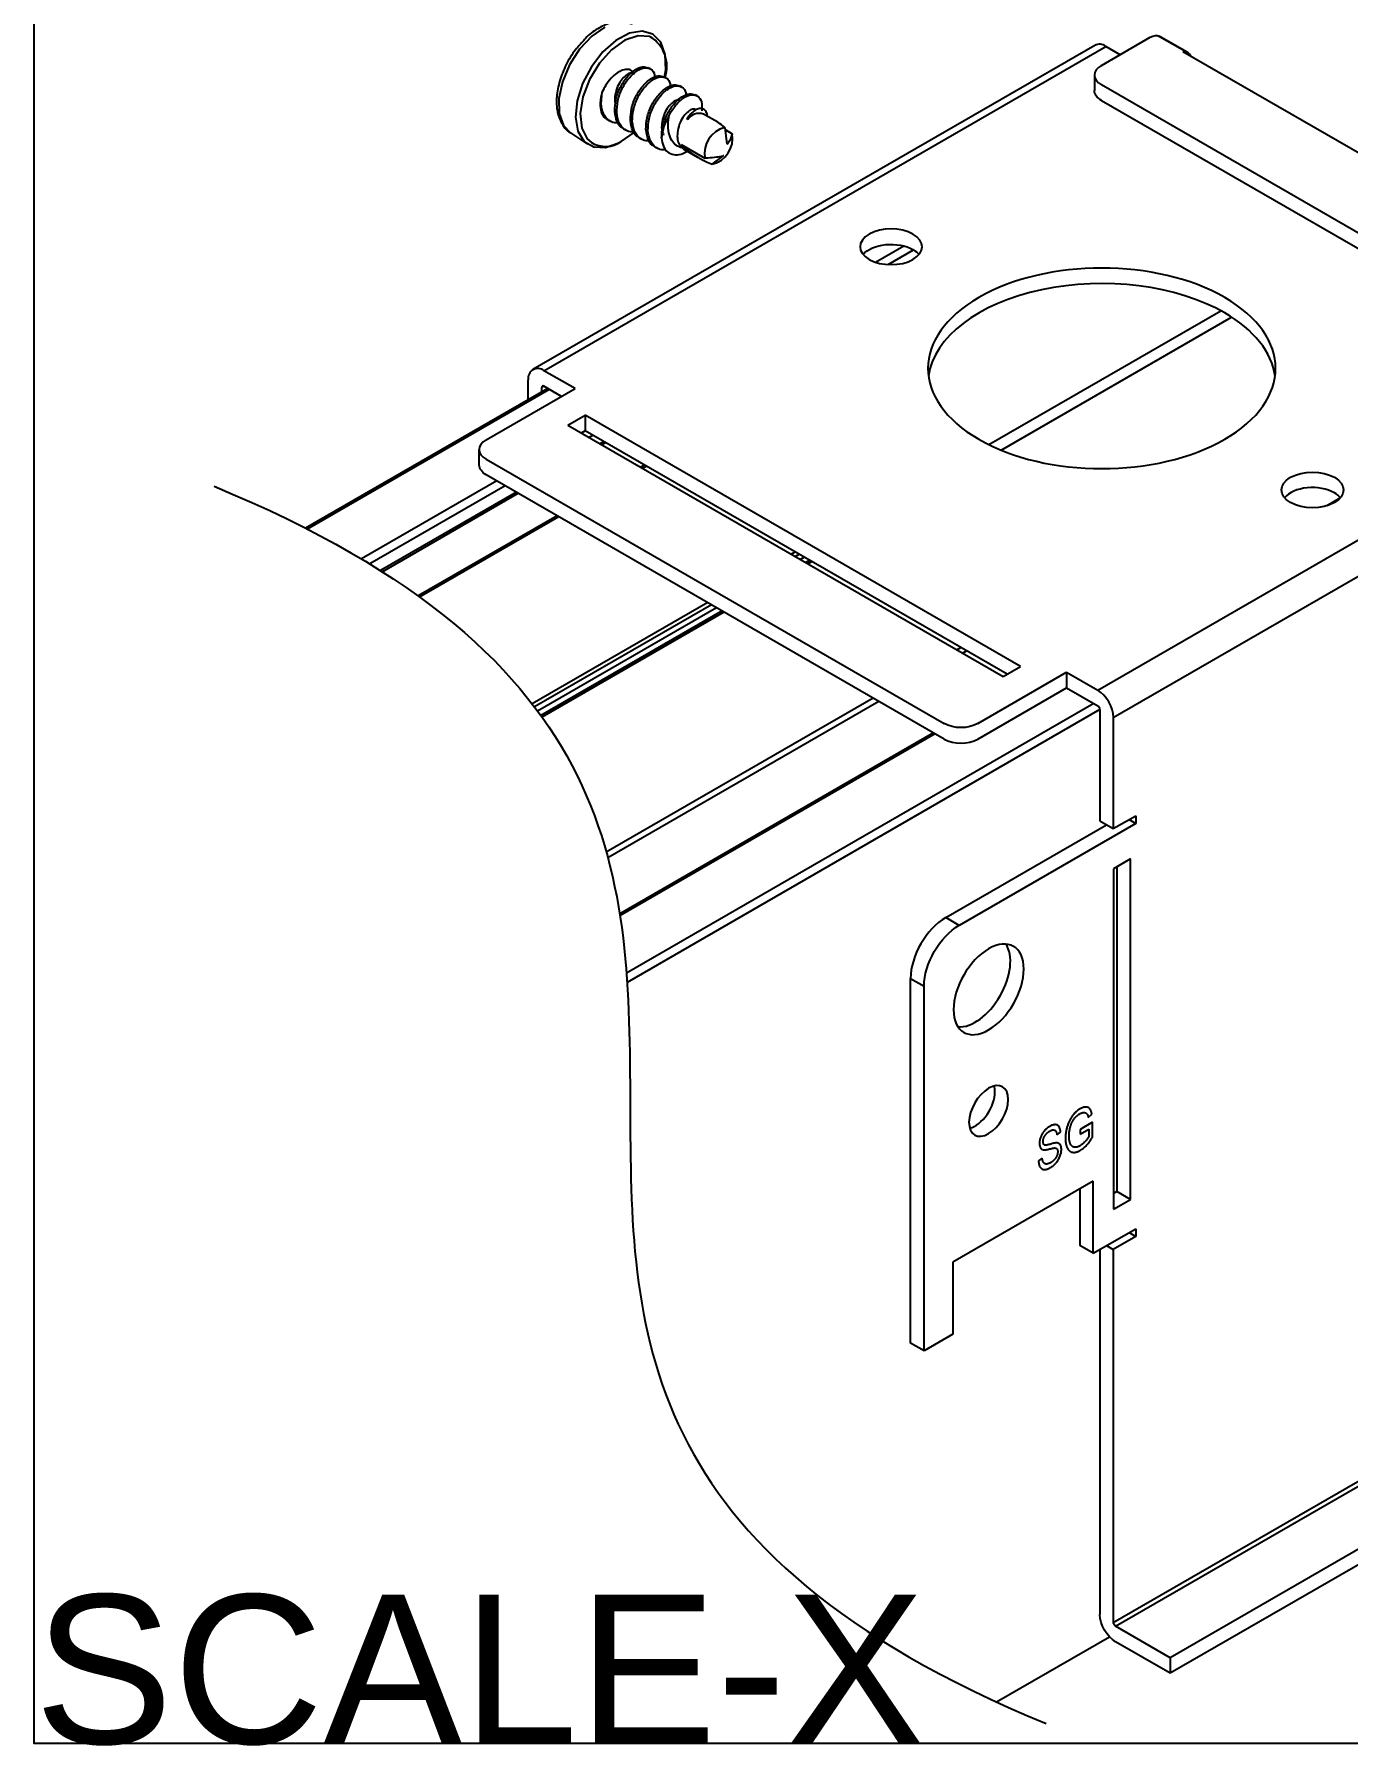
# Model space of a CAD drawing. Extents: x 0 to 10.8, y -12.5 to 0.
# Drawn here: x 0 to 3.306, y -12.391 to -8.081 of the extents above; entities that cross this region are included whole.
import ezdxf
from ezdxf import colors
from ezdxf.entities.mleader import LeaderData, LeaderLine
from ezdxf.math import Vec2, Vec3

# ---------------------------------------------------------------- set-up
doc = ezdxf.new("R2010")
doc.units = 0
doc.header["$LTSCALE"] = 0.5
doc.header["$MEASUREMENT"] = 0
for name, color, linetype in [('Dimension', 10, 'CONTINUOUS'), ('FAB DWG', 221, 'CONTINUOUS'), ('Hardware', 242, 'CONTINUOUS'), ('Housing', 150, 'CONTINUOUS'), ('Mounting', 4, 'CONTINUOUS')]:
    doc.layers.add(name, color=color, linetype=linetype)
doc.layers.add('Text-Unprinted', color=131, linetype='CONTINUOUS', plot=False)
doc.styles.add('LSAD_Standard', font='arial.ttf')
doc.styles.get("Standard").update_dxf_attribs({"font": 'arial.ttf'})

msp = doc.modelspace()

# ---------------------------------------------------------------- linework, layer by layer
at = {"layer": 'Dimension', "transparency": 16777216}
msp.add_open_spline([(0.4527, -9.2194), (1.4955, -9.6493), (1.4997, -10.7773), (1.504, -11.9052), (2.5468, -12.3351)], degree=3, dxfattribs=at)
at = {"layer": 'Hardware', "transparency": 16777216}
for p, q in [((1.5505, -8.1685), (1.5456, -8.1656)), ((1.5898, -8.1911), (1.5849, -8.1883)), ((1.4267, -8.2557), (1.4297, -8.2257)), ((1.6291, -8.2138), (1.6242, -8.211)), ((1.4267, -8.2557), (1.4243, -8.2543)), ((1.6684, -8.2365), (1.6635, -8.2337)), ((1.4412, -8.2947), (1.4489, -8.2991)), ((1.466, -8.2784), (1.4611, -8.2756)), ((1.5053, -8.3011), (1.5004, -8.2982)), ((1.6448, -8.2959), (1.6424, -8.2945)), ((1.649, -8.2854), (1.6448, -8.2959)), ((1.7203, -8.3027), (1.6843, -8.2819)), ((1.7381, -8.3161), (1.7432, -8.3582)), ((1.3496, -8.3291), (1.3928, -8.3579)), ((1.4776, -8.3512), (1.5097, -8.3287)), ((1.4833, -8.319), (1.4881, -8.3218)), ((1.5226, -8.3417), (1.5274, -8.3445)), ((1.5446, -8.3237), (1.5397, -8.3209)), ((1.6283, -8.3586), (1.6877, -8.3929)), ((1.7387, -8.3212), (1.7569, -8.3318)), ((1.5618, -8.3644), (1.5667, -8.3672)), ((1.6337, -8.3696), (1.6306, -8.3673)), ((1.6337, -8.3696), (1.6697, -8.3904)), ((1.6435, -8.376), (1.6442, -8.3757)), ((1.7065, -8.4085), (1.736, -8.3865))]:
    msp.add_line(p, q, dxfattribs=at)
at = {"layer": 'Hardware', "transparency": 16777216, "flags": 128}
for points in [[(1.436, -8.0629), (1.403, -8.0861), (1.3725, -8.1189), (1.3472, -8.1584), (1.3293, -8.201), (1.3206, -8.2431), (1.3216, -8.2809), (1.3324, -8.3109), (1.3496, -8.3291)], [(1.5865, -8.1893), (1.5893, -8.1704), (1.5882, -8.1319), (1.5772, -8.1012), (1.5572, -8.0811), (1.53, -8.0734), (1.498, -8.0787), (1.4641, -8.0966), (1.4313, -8.1255), (1.4025, -8.1628), (1.3802, -8.2052), (1.3665, -8.249), (1.3625, -8.2902), (1.3686, -8.3252), (1.3843, -8.3509), (1.4082, -8.3649), (1.4381, -8.3662), (1.4714, -8.3544), (1.4714, -8.3544)], [(1.5503, -8.0873), (1.5495, -8.087), (1.52, -8.0848), (1.4868, -8.0962), (1.4532, -8.1201), (1.4224, -8.1541), (1.3975, -8.1949), (1.3808, -8.2386), (1.3741, -8.2808), (1.378, -8.3174), (1.392, -8.3448), (1.4023, -8.354)]]:
    msp.add_lwpolyline(points, dxfattribs=at)
at = {"layer": 'Hardware', "transparency": 16777216}
for centre, radius, start, end in [((1.5044, -8.1623), 0.0879, 341.6032, 58.4931), ((1.529, -8.2592), 0.1048, 161.3609, 177.2899), ((1.4843, -8.2577), 0.0601, 176.7298, 200.119), ((1.7014, -8.352), 0.1228, 147.697, 175.5951), ((1.7298, -8.3508), 0.1039, 141.0211, 147.2248), ((1.6738, -8.3149), 0.0346, 72.3847, 146.7563), ((1.7545, -8.3818), 0.0677, 104.0175, 189.4153), ((1.4377, -8.2936), 0.07, 239.6053, 304.7162), ((1.6901, -8.3428), 0.0677, 284.0175, 9.4153)]:
    msp.add_arc(centre, radius, start, end, dxfattribs=at)
for major_axis, ratio, start_param, end_param in [((-0.048, 0.0749), 0.377922, 5.323338, 5.652645), ((0.1242, -0.0437), 0.343522, 3.684937, 4.541794)]:
    msp.add_ellipse((1.7424, -8.3739), major_axis=major_axis, ratio=ratio, start_param=start_param, end_param=end_param, dxfattribs=at)
for points, knots in [([(1.5057, -8.0559), (1.4972, -8.053), (1.4797, -8.0468), (1.4493, -8.0514), (1.4181, -8.0661), (1.395, -8.0822), (1.3844, -8.0948), (1.383, -8.0965)], [0, 0, 0, 0, 0.219616, 0.4544, 0.701927, 0.960904, 1, 1, 1, 1]), ([(1.383, -8.0965), (1.3748, -8.1054), (1.3568, -8.1249), (1.3355, -8.1621), (1.3199, -8.2032), (1.3132, -8.244), (1.316, -8.2804), (1.3284, -8.3087), (1.3411, -8.3256), (1.3505, -8.3292), (1.3514, -8.3296)], [0, 0, 0, 0, 0.125986, 0.273887, 0.42217, 0.571573, 0.723139, 0.858463, 0.987104, 1, 1, 1, 1]), ([(1.5106, -8.1821), (1.5089, -8.1791), (1.505, -8.1724), (1.4944, -8.1689), (1.481, -8.1704), (1.4661, -8.1782), (1.4512, -8.192), (1.4385, -8.2084), (1.4323, -8.2206), (1.4297, -8.2257)], [0, 0, 0, 0, 0.116883, 0.259486, 0.403055, 0.553137, 0.705057, 0.874097, 1, 1, 1, 1]), ([(1.5106, -8.1821), (1.5101, -8.1816), (1.5075, -8.1792), (1.5005, -8.178), (1.4892, -8.1835), (1.4776, -8.1957), (1.4674, -8.2128), (1.462, -8.2322), (1.4603, -8.2478), (1.4625, -8.2546), (1.463, -8.2562)], [0, 0, 0, 0, 0.0356, 0.185566, 0.340626, 0.495686, 0.645652, 0.802149, 0.954417, 1, 1, 1, 1]), ([(1.4611, -8.2756), (1.4615, -8.2658), (1.4623, -8.2459), (1.4738, -8.2147), (1.4914, -8.188), (1.5117, -8.1693), (1.5314, -8.1608), (1.541, -8.1644), (1.5454, -8.1661)], [0, 0, 0, 0, 0.168472, 0.341452, 0.507466, 0.678916, 0.850367, 1, 1, 1, 1]), ([(1.466, -8.2784), (1.4664, -8.2686), (1.4672, -8.2488), (1.4787, -8.2175), (1.4963, -8.1909), (1.5166, -8.172), (1.5367, -8.1638), (1.5528, -8.168), (1.5613, -8.1775), (1.5614, -8.1874), (1.5615, -8.1894)], [0, 0, 0, 0, 0.136592, 0.276838, 0.411437, 0.550444, 0.68945, 0.824049, 0.964295, 1, 1, 1, 1]), ([(1.5004, -8.2982), (1.5008, -8.2885), (1.5016, -8.2686), (1.5131, -8.2374), (1.5307, -8.2107), (1.551, -8.192), (1.5707, -8.1834), (1.5802, -8.1871), (1.5847, -8.1888)], [0, 0, 0, 0, 0.168472, 0.341452, 0.507466, 0.678916, 0.850367, 1, 1, 1, 1]), ([(1.5053, -8.3011), (1.5057, -8.2913), (1.5065, -8.2714), (1.518, -8.2402), (1.5355, -8.2135), (1.5559, -8.1947), (1.576, -8.1865), (1.5921, -8.1906), (1.6006, -8.2002), (1.6007, -8.2101), (1.6008, -8.2121)], [0, 0, 0, 0, 0.136592, 0.276838, 0.411437, 0.550444, 0.68945, 0.824049, 0.964295, 1, 1, 1, 1]), ([(1.5397, -8.3209), (1.5401, -8.3111), (1.5409, -8.2913), (1.5524, -8.2601), (1.57, -8.2334), (1.5902, -8.2147), (1.61, -8.2061), (1.6195, -8.2098), (1.624, -8.2115)], [0, 0, 0, 0, 0.168472, 0.341452, 0.507466, 0.678916, 0.850367, 1, 1, 1, 1]), ([(1.5446, -8.3237), (1.545, -8.3139), (1.5458, -8.2941), (1.5573, -8.2629), (1.5748, -8.2362), (1.5952, -8.2174), (1.6153, -8.2092), (1.6313, -8.2133), (1.6399, -8.2229), (1.64, -8.2328), (1.64, -8.2348)], [0, 0, 0, 0, 0.136592, 0.276838, 0.411437, 0.550444, 0.68945, 0.824049, 0.964295, 1, 1, 1, 1]), ([(1.5789, -8.3425), (1.5794, -8.3329), (1.5804, -8.3133), (1.5918, -8.2826), (1.6093, -8.256), (1.6295, -8.2374), (1.6493, -8.2288), (1.6588, -8.2325), (1.6633, -8.2342)], [0, 0, 0, 0, 0.166563, 0.337238, 0.504314, 0.676862, 0.849409, 1, 1, 1, 1]), ([(1.4695, -8.3037), (1.4688, -8.3039), (1.46, -8.3058), (1.4461, -8.2989), (1.4307, -8.2827), (1.428, -8.2646), (1.4267, -8.2557)], [0, 0, 0, 0, 0.029886, 0.347251, 0.677934, 1, 1, 1, 1]), ([(1.6261, -8.2487), (1.6236, -8.2477), (1.6183, -8.2458), (1.607, -8.2517), (1.5955, -8.2637), (1.5854, -8.2808), (1.5797, -8.3004), (1.5783, -8.3201), (1.5821, -8.3303), (1.584, -8.3354)], [0, 0, 0, 0, 0.127966, 0.274763, 0.421561, 0.563535, 0.711692, 0.855846, 1, 1, 1, 1]), ([(1.5976, -8.2863), (1.5976, -8.2862), (1.6023, -8.2767), (1.6142, -8.2589), (1.6345, -8.24), (1.6545, -8.2319), (1.6709, -8.2357), (1.6808, -8.2498), (1.6803, -8.2659), (1.6801, -8.2739)], [0, 0, 0, 0, 0.002261, 0.16523, 0.333536, 0.501842, 0.664811, 0.834618, 1, 1, 1, 1]), ([(1.6653, -8.2713), (1.6629, -8.2704), (1.6575, -8.2685), (1.6463, -8.2743), (1.6348, -8.2864), (1.6247, -8.3035), (1.6189, -8.3232), (1.618, -8.3418), (1.6216, -8.3574), (1.6276, -8.364), (1.6306, -8.3673)], [0, 0, 0, 0, 0.11485, 0.246601, 0.378351, 0.505774, 0.638745, 0.768123, 0.882159, 1, 1, 1, 1]), ([(1.6942, -8.2876), (1.6941, -8.2865), (1.6938, -8.2807), (1.69, -8.2733), (1.6826, -8.2675), (1.6722, -8.2678), (1.6605, -8.2735), (1.6528, -8.2815), (1.649, -8.2854)], [0, 0, 0, 0, 0.040651, 0.227492, 0.417053, 0.611297, 0.809848, 1, 1, 1, 1]), ([(1.4442, -8.2958), (1.4435, -8.2957), (1.4359, -8.2935), (1.4317, -8.2856), (1.4278, -8.2784)], [0, 0, 0, 0, 0.088127, 1, 1, 1, 1]), ([(1.4835, -8.3185), (1.4828, -8.3183), (1.4751, -8.3162), (1.4654, -8.3018), (1.4625, -8.2842), (1.4611, -8.2756)], [0, 0, 0, 0, 0.045776, 0.529186, 1, 1, 1, 1]), ([(1.5088, -8.3264), (1.508, -8.3265), (1.4993, -8.3285), (1.4854, -8.3216), (1.4699, -8.3054), (1.4673, -8.2873), (1.466, -8.2784)], [0, 0, 0, 0, 0.029886, 0.347251, 0.677934, 1, 1, 1, 1]), ([(1.5228, -8.3412), (1.5221, -8.341), (1.5144, -8.3389), (1.5047, -8.3245), (1.5018, -8.3069), (1.5004, -8.2982)], [0, 0, 0, 0, 0.045776, 0.529186, 1, 1, 1, 1]), ([(1.5481, -8.3491), (1.5473, -8.3492), (1.5386, -8.3512), (1.5247, -8.3443), (1.5092, -8.3281), (1.5066, -8.31), (1.5053, -8.3011)], [0, 0, 0, 0, 0.029886, 0.347251, 0.677934, 1, 1, 1, 1]), ([(1.6306, -8.3673), (1.6254, -8.3655), (1.6149, -8.3619), (1.6032, -8.3485), (1.5967, -8.3295), (1.5943, -8.3075), (1.5966, -8.2929), (1.5976, -8.2863)], [0, 0, 0, 0, 0.1819926, 0.3641182, 0.5877523, 0.8147002, 1, 1, 1, 1]), ([(1.5621, -8.3639), (1.5614, -8.3637), (1.5537, -8.3615), (1.544, -8.3471), (1.5411, -8.3296), (1.5397, -8.3209)], [0, 0, 0, 0, 0.045776, 0.529186, 1, 1, 1, 1]), ([(1.5897, -8.3713), (1.5881, -8.3716), (1.5786, -8.3739), (1.564, -8.3671), (1.5485, -8.3508), (1.5459, -8.3327), (1.5446, -8.3237)], [0, 0, 0, 0, 0.058668, 0.366617, 0.687489, 1, 1, 1, 1]), ([(1.5789, -8.3425), (1.58, -8.3497), (1.5821, -8.364), (1.5933, -8.3785), (1.609, -8.3854), (1.6265, -8.3847), (1.6383, -8.3783), (1.6433, -8.3756)], [0, 0, 0, 0, 0.2115965, 0.4230157, 0.6337118, 0.8447823, 1, 1, 1, 1]), ([(1.7569, -8.3318), (1.7566, -8.3326), (1.7539, -8.3399), (1.7516, -8.3493), (1.7447, -8.3566), (1.7432, -8.3582)], [0, 0, 0, 0, 0.092881, 0.810767, 1, 1, 1, 1]), ([(1.6877, -8.3929), (1.6904, -8.3926), (1.7002, -8.3918), (1.7159, -8.3902), (1.7297, -8.3885), (1.7354, -8.3867), (1.736, -8.3865)], [0, 0, 0, 0, 0.164053, 0.59805, 0.957145, 1, 1, 1, 1])]:
    msp.add_open_spline(points, degree=3, knots=knots, dxfattribs=at)
at = {"layer": 'Housing', "linetype": 'Continuous', "lineweight": 25, "transparency": 16777216, "extrusion": (4.38462e-15, 0.816497, 0.57735)}
for p, q in [((2.1173, -8.6551), (2.1883, -8.6141)), ((2.1494, -8.661), (2.2132, -8.6242)), ((2.4026, -9.1144), (2.9864, -8.7773)), ((2.4338, -9.1284), (3.0138, -8.7936)), ((1.3956, -9.0962), (1.4057, -9.0904)), ((1.4239, -9.1126), (1.434, -9.1068)), ((1.4383, -9.1093), (1.4283, -9.1151)), ((1.5362, -9.1658), (1.5261, -9.1716)), ((1.5305, -9.1741), (1.5406, -9.1683)), ((3.2863, -9.2495), (3.2535, -9.2684)), ((1.9055, -9.3906), (1.9156, -9.3848)), ((1.9148, -9.396), (1.9249, -9.3902)), ((1.9278, -9.4035), (1.9379, -9.3977)), ((1.9415, -9.4114), (1.9515, -9.4056)), ((1.9426, -9.412), (1.9527, -9.4063)), ((1.947, -9.4146), (1.957, -9.4088)), ((2.322, -9.6311), (2.332, -9.6253)), ((2.3364, -9.6394), (2.3465, -9.6336))]:
    msp.add_line(p, q, dxfattribs=at)
at = {"layer": 'Housing', "linetype": 'Continuous', "lineweight": 25, "transparency": 16777216}
for p, q in [((1.2927, -8.973), (0.6831, -9.3249)), ((1.2971, -8.9755), (0.6878, -9.3273)), ((1.1641, -9.2058), (0.8237, -9.4023)), ((1.1853, -9.218), (0.8444, -9.4148)), ((1.2136, -9.2344), (0.8716, -9.4318)), ((0.8758, -9.4344), (1.218, -9.2369)), ((1.3158, -9.2934), (0.9659, -9.4954)), ((1.3202, -9.2959), (0.9698, -9.4982)), ((1.6952, -9.5124), (1.2534, -9.7675)), ((1.7045, -9.5177), (1.2591, -9.7749)), ((1.7176, -9.5253), (1.2669, -9.7854)), ((1.7312, -9.5331), (1.275, -9.7965)), ((1.7323, -9.5338), (1.2757, -9.7974)), ((1.7367, -9.5363), (1.2782, -9.8009)), ((2.1117, -9.7528), (1.4399, -10.1406)), ((2.1262, -9.7611), (1.4439, -10.155)), ((2.6666, -9.7662), (1.4905, -10.4451)), ((2.6822, -9.7816), (1.4922, -10.4686)), ((2.2634, -9.8404), (1.4735, -10.2963)), ((2.2678, -9.8429), (1.4743, -10.301)), ((2.4216, -12.2806), (2.7061, -12.1164))]:
    msp.add_line(p, q, dxfattribs=at)
at = {"layer": 'Mounting', "linetype": 'Continuous', "lineweight": 25, "transparency": 16777216, "extrusion": (4.38462e-15, 0.816497, 0.57735)}
for p, q in [((2.6862, -8.1595), (2.8087, -8.0888)), ((2.8326, -8.0864), (2.9033, -8.1272)), ((2.733, -8.1325), (2.6972, -8.1118)), ((3.9873, -8.758), (2.8912, -8.1252)), ((2.6686, -8.184), (2.6686, -8.2231)), ((3.8388, -8.874), (2.6862, -8.2085)), ((2.6862, -8.2475), (3.8388, -8.913)), ((2.6766, -9.7329), (4.0908, -8.9164)), ((1.3611, -8.9734), (1.283, -8.9283)), ((1.1376, -9.1024), (1.3611, -8.9734)), ((1.3273, -8.9929), (1.283, -8.9674)), ((2.716, -9.8013), (4.1302, -8.9848)), ((1.3427, -9.0657), (1.3865, -9.0404)), ((2.4825, -9.6731), (1.3865, -9.0404)), ((1.3865, -9.0404), (1.3865, -9.0794)), ((1.3427, -9.0657), (2.4387, -9.6985)), ((1.3865, -9.0794), (1.3765, -9.0852)), ((2.4487, -9.6927), (1.3865, -9.0794)), ((1.12, -9.1659), (1.12, -9.1269)), ((1.1376, -9.1514), (2.2902, -9.8169)), ((2.2902, -9.8559), (1.1376, -9.1904)), ((2.3751, -9.8169), (2.5985, -9.6878)), ((2.4387, -9.6985), (2.4825, -9.6731)), ((2.5985, -9.6878), (2.6766, -9.7329)), ((2.5985, -9.6878), (2.5985, -9.7269)), ((2.3751, -9.8559), (2.5985, -9.7269)), ((2.5985, -9.7269), (2.6766, -9.7719)), ((2.6822, -9.7817), (2.6822, -10.0619)), ((2.716, -9.8013), (2.716, -10.0814)), ((2.2942, -10.3054), (2.6991, -10.0716)), ((2.7724, -10.0684), (2.328, -10.325)), ((2.6822, -10.0619), (2.716, -10.0814)), ((2.716, -10.0814), (2.7724, -10.0489)), ((2.7555, -10.0586), (2.7724, -10.0684)), ((2.7724, -10.0489), (2.7724, -10.0684)), ((2.759, -10.1578), (2.7165, -10.1823)), ((2.759, -11.0151), (2.759, -10.1578)), ((2.7165, -10.1823), (2.7165, -11.0396)), ((2.7252, -10.1773), (2.7252, -10.9956)), ((2.328, -10.325), (2.2942, -10.3054)), ((2.2058, -11.3771), (2.2058, -10.4585)), ((2.2058, -10.4585), (2.2396, -10.4781)), ((2.2396, -11.3966), (2.2396, -10.4781)), ((2.653, -10.8085), (2.6621, -10.8005)), ((2.5737, -10.8529), (2.5829, -10.8462)), ((2.6633, -10.821), (2.6323, -10.8389)), ((2.6323, -10.8509), (2.6541, -10.8383)), ((2.6323, -10.8389), (2.6323, -10.8509)), ((2.6541, -10.8383), (2.6541, -10.857)), ((2.6633, -10.8584), (2.6633, -10.821)), ((2.537, -10.9112), (2.5278, -10.9178)), ((2.6656, -10.9694), (2.312, -11.1735)), ((2.6318, -10.9889), (2.6318, -11.1311)), ((2.6656, -11.1506), (2.6656, -10.9694)), ((2.7252, -10.9956), (2.7165, -11.0005)), ((2.7165, -11.0396), (2.759, -11.0151)), ((2.759, -11.0151), (2.7252, -10.9956)), ((2.6656, -11.1506), (2.7724, -11.089)), ((2.7724, -11.1085), (2.716, -11.141)), ((2.7555, -11.0988), (2.7724, -11.1085)), ((2.7724, -11.089), (2.7724, -11.1085)), ((2.6656, -11.1506), (2.6318, -11.1311)), ((2.6822, -11.141), (2.6822, -12.0607)), ((2.6991, -11.1313), (2.716, -11.141)), ((2.716, -11.141), (2.716, -12.0803)), ((2.312, -11.1735), (2.312, -11.3548)), ((2.716, -12.0803), (4.1302, -11.2638)), ((2.7217, -12.0901), (4.1359, -11.2736)), ((2.2396, -11.3966), (2.2058, -11.3771)), ((2.312, -11.3548), (2.2396, -11.3966)), ((4.2732, -11.3528), (2.859, -12.1693)), ((4.2732, -11.3919), (2.859, -12.2084)), ((2.859, -12.1693), (2.7217, -12.0901)), ((2.859, -12.2084), (2.7217, -12.1291)), ((2.859, -12.1693), (2.859, -12.2084))]:
    msp.add_line(p, q, dxfattribs=at)
at = {"layer": 'Mounting', "linetype": 'Continuous', "lineweight": 25, "transparency": 16777216}
for p, q in [((2.9019, -8.1265), (2.8312, -8.0857)), ((2.6696, -8.1096), (1.2551, -8.9256)), ((1.283, -8.9283), (2.6972, -8.1118)), ((1.2435, -9.0014), (1.2435, -8.9511)), ((1.2773, -8.9706), (1.283, -8.9674)), ((1.2773, -8.9819), (1.2773, -8.9706))]:
    msp.add_line(p, q, dxfattribs=at)
for centre, radius, start, end in [((2.6818, -8.1307), 0.0244, 189.2037, 189.2139), ((2.6818, -8.1307), 0.0244, 50.7963, 120.0975), ((1.2676, -8.9472), 0.0244, 50.7963, 189.2139), ((1.2808, -8.9701), 0.00349, 50.7961, 189.2146)]:
    msp.add_arc(centre, radius, start, end, dxfattribs=at)
at = {"layer": 'Mounting', "linetype": 'Continuous', "lineweight": 25, "transparency": 16777216, "extrusion": (-6.09555e-17, 2.27489e-16, -1)}
msp.add_ellipse((2.8087, -8.1277), major_axis=(0.0239, 0.0413), ratio=0.57735, start_param=-0.785398, end_param=0, dxfattribs=at)
at = {"layer": 'Mounting', "linetype": 'Continuous', "lineweight": 25, "transparency": 16777216}
for centre, major_axis, start_param, end_param in [((2.8794, -8.1685), (0.0239, 0.0413), -0.427715, 0.427715), ((2.7286, -8.184), (-0.06, 0), -0.785398, 0.785398), ((2.1566, -8.6162), (-0.078, 0), -2.356194, 3.926991), ((2.6869, -8.9224), (-0.4375, 0), -2.356194, 3.926991), ((2.6869, -8.9614), (-0.4375, 0), -2.356194, -0.077334), ((2.6869, -8.9614), (0.4375, 0), 0.077334, 0.785398), ((1.18, -9.1269), (-0.06, 0), -0.785398, 0.785398), ((3.2172, -9.2676), (-0.078, 0), -2.356194, -0.448184), ((3.2172, -9.2676), (-0.078, 0), -2.693409, -2.356194), ((2.6766, -9.7785), (-0.0279, 0.0483), -2.356194, -0.785398), ((2.6766, -9.7785), (-0.004, 0.00693), -2.356194, -0.785398), ((2.3326, -9.8314), (0.06, 0), -2.356194, -0.785398), ((2.2942, -10.4075), (-0.0625, -0.1083), -2.356194, -0.785398), ((2.4022, -10.4862), (-0.0625, -0.1083), -0.785398, 5.497787), ((2.3684, -10.4667), (-0.0625, -0.1083), 0.273806, 2.867787), ((2.4022, -10.7924), (-0.035, -0.0606), -3.926991, 2.356194), ((2.3684, -10.7729), (0.035, 0.0606), -0.785398, -0.50391), ((2.3684, -10.7729), (0.035, 0.0606), -2.637683, -0.785398)]:
    msp.add_ellipse(centre, major_axis=major_axis, ratio=0.57735, start_param=start_param, end_param=end_param, dxfattribs=at)
at = {"layer": 'Mounting', "linetype": 'Continuous', "lineweight": 25, "transparency": 16777216, "extrusion": (-3.63191e-17, -8.08537e-31, -1)}
msp.add_ellipse((2.7286, -8.2231), major_axis=(-0.06, 0), ratio=0.57735, start_param=-0.785398, end_param=0, dxfattribs=at)
at = {"layer": 'Mounting', "linetype": 'Continuous', "lineweight": 25, "transparency": 16777216, "extrusion": (-4.66434e-17, -5.55112e-17, -1)}
msp.add_ellipse((2.1566, -8.6552), major_axis=(0.078, 0), ratio=0.57735, start_param=-2.693409, end_param=-0.785398, dxfattribs=at)
at = {"layer": 'Mounting', "linetype": 'Continuous', "lineweight": 25, "transparency": 16777216, "extrusion": (-2.62769e-17, 1.66533e-16, -1)}
msp.add_ellipse((2.1566, -8.6552), major_axis=(0.078, 0), ratio=0.57735, start_param=-0.785398, end_param=-0.448184, dxfattribs=at)
at = {"layer": 'Mounting', "linetype": 'Continuous', "lineweight": 25, "transparency": 16777216, "extrusion": (-8.75869e-18, -1.11022e-16, -1)}
msp.add_ellipse((1.18, -9.1659), major_axis=(-0.06, 0), ratio=0.57735, start_param=-0.785398, end_param=0, dxfattribs=at)
at = {"layer": 'Mounting', "linetype": 'Continuous', "lineweight": 25, "transparency": 16777216, "extrusion": (2.56806e-17, -1.39652e-31, -1)}
msp.add_ellipse((3.2172, -9.2286), major_axis=(0.078, 0), ratio=0.57735, start_param=-0.785398, end_param=5.497787, dxfattribs=at)
at = {"layer": 'Mounting', "linetype": 'Continuous', "lineweight": 25, "transparency": 16777216, "extrusion": (-4.38182e-17, 1.11022e-16, -1)}
msp.add_ellipse((2.3326, -9.7924), major_axis=(-0.06, 0), ratio=0.57735, start_param=-2.356194, end_param=-0.785398, dxfattribs=at)
at = {"layer": 'Mounting', "linetype": 'Continuous', "lineweight": 25, "transparency": 16777216, "extrusion": (-1.77422e-16, 3.5883e-16, -1)}
msp.add_ellipse((2.328, -10.427), major_axis=(0.0625, 0.1083), ratio=0.57735, start_param=-2.356194, end_param=-0.785398, dxfattribs=at)
at = {"layer": 'Mounting', "linetype": 'Continuous', "lineweight": 25, "transparency": 16777216, "extrusion": (2.20443e-17, 4.61419e-16, -1)}
msp.add_ellipse((2.7217, -12.0835), major_axis=(-0.0279, 0.0483), ratio=0.57735, start_param=-2.356194, end_param=-0.785398, dxfattribs=at)
at = {"layer": 'Mounting', "linetype": 'Continuous', "lineweight": 25, "transparency": 16777216, "extrusion": (1.81141e-16, 2.96878e-16, -1)}
msp.add_ellipse((2.7217, -12.0835), major_axis=(-0.004, 0.00693), ratio=0.57735, start_param=-2.356194, end_param=-0.785398, dxfattribs=at)
at = {"layer": 'Mounting', "linetype": 'Continuous', "lineweight": 25, "transparency": 16777216}
for points, knots in [([(2.6323, -10.7872), (2.6314, -10.7878), (2.6296, -10.7888), (2.627, -10.7906), (2.6245, -10.7925), (2.6221, -10.7945), (2.6198, -10.7967), (2.6176, -10.799), (2.6154, -10.8014), (2.6134, -10.804), (2.6114, -10.8067), (2.6096, -10.8095), (2.6078, -10.8125), (2.6062, -10.8156), (2.6046, -10.8189), (2.6031, -10.8223), (2.6017, -10.8259), (2.6005, -10.8296), (2.5993, -10.8334), (2.5983, -10.8373), (2.5974, -10.8412), (2.5968, -10.8451), (2.5962, -10.8491), (2.5958, -10.8531), (2.5956, -10.8572), (2.5956, -10.8599), (2.5956, -10.8613)], [-1, -1, -1, -1, -0.959557, -0.920031, -0.881846, -0.844588, -0.807942, -0.771765, -0.735964, -0.700222, -0.664322, -0.628087, -0.591054, -0.553175, -0.514099, -0.473763, -0.431829, -0.388266, -0.343767, -0.298284, -0.251658, -0.204128, -0.155418, -0.105137, -0.053463, 0, 0, 0, 0]), ([(2.6047, -10.8555), (2.6048, -10.8545), (2.6048, -10.8523), (2.6049, -10.8491), (2.6052, -10.8459), (2.6056, -10.8428), (2.6061, -10.8398), (2.6067, -10.8368), (2.6074, -10.8339), (2.6082, -10.831), (2.6091, -10.8283), (2.6101, -10.8256), (2.6112, -10.8231), (2.6123, -10.8207), (2.6135, -10.8183), (2.6148, -10.8161), (2.6161, -10.814), (2.6176, -10.812), (2.6191, -10.8101), (2.6206, -10.8084), (2.6222, -10.8066), (2.624, -10.8051), (2.6257, -10.8036), (2.6276, -10.8021), (2.6295, -10.8008), (2.6308, -10.8001), (2.6314, -10.7997)], [-1, -1, -1, -1, -0.943369, -0.888456, -0.835845, -0.785147, -0.736131, -0.689157, -0.643197, -0.598863, -0.555789, -0.514631, -0.474911, -0.43625, -0.399401, -0.363189, -0.327632, -0.292709, -0.257949, -0.22295, -0.187856, -0.152035, -0.115732, -0.078083, -0.039685, 0, 0, 0, 0]), ([(2.6314, -10.7997), (2.6323, -10.7992), (2.6341, -10.7982), (2.6367, -10.7972), (2.6391, -10.7965), (2.6414, -10.7962), (2.6434, -10.7963), (2.6454, -10.7967), (2.647, -10.7975), (2.6486, -10.7986), (2.6499, -10.8002), (2.651, -10.8024), (2.6521, -10.8052), (2.6527, -10.8073), (2.653, -10.8085)], [-1, -1, -1, -1, -0.913275, -0.830373, -0.750239, -0.671622, -0.595149, -0.521144, -0.448767, -0.377104, -0.300207, -0.212382, -0.112809, 0, 0, 0, 0]), ([(2.6621, -10.8005), (2.662, -10.7997), (2.6616, -10.7981), (2.6611, -10.7959), (2.6604, -10.7939), (2.6597, -10.7921), (2.659, -10.7904), (2.6582, -10.789), (2.6573, -10.7877), (2.656, -10.7862), (2.6543, -10.7847), (2.6519, -10.7835), (2.6493, -10.7827), (2.6464, -10.7825), (2.6432, -10.7828), (2.6398, -10.7837), (2.6361, -10.7851), (2.6336, -10.7865), (2.6323, -10.7872)], [-1, -1, -1, -1, -0.945926, -0.894345, -0.845063, -0.798103, -0.753368, -0.710569, -0.670089, -0.630843, -0.555221, -0.480886, -0.406372, -0.330537, -0.25299, -0.172823, -0.08884, 0, 0, 0, 0]), ([(2.5558, -10.8314), (2.5548, -10.832), (2.553, -10.8331), (2.5502, -10.8351), (2.5477, -10.8372), (2.5452, -10.8394), (2.5429, -10.8418), (2.5408, -10.8444), (2.5388, -10.8471), (2.537, -10.85), (2.5354, -10.853), (2.534, -10.856), (2.5328, -10.859), (2.5318, -10.862), (2.531, -10.865), (2.5305, -10.8681), (2.5302, -10.8712), (2.5301, -10.8732), (2.5301, -10.8742)], [-1, -1, -1, -1, -0.9276974, -0.8590271, -0.7931375, -0.7294256, -0.6675221, -0.6066869, -0.546682, -0.4858921, -0.4255009, -0.3667964, -0.3082483, -0.249648, -0.1899549, -0.1288271, -0.0655342, 0, 0, 0, 0]), ([(2.5393, -10.8691), (2.5393, -10.8685), (2.5394, -10.8674), (2.5396, -10.8656), (2.5399, -10.8638), (2.5404, -10.862), (2.541, -10.8602), (2.5417, -10.8584), (2.5426, -10.8567), (2.5436, -10.8549), (2.5447, -10.8532), (2.546, -10.8515), (2.5474, -10.8499), (2.5489, -10.8484), (2.5505, -10.847), (2.5523, -10.8456), (2.5541, -10.8443), (2.5554, -10.8436), (2.5561, -10.8432)], [-1, -1, -1, -1, -0.938369, -0.879164, -0.821722, -0.765597, -0.710201, -0.655152, -0.598482, -0.540608, -0.481902, -0.42102, -0.359799, -0.294949, -0.227487, -0.155448, -0.080424, 0, 0, 0, 0]), ([(2.5829, -10.8462), (2.5829, -10.8448), (2.5827, -10.8419), (2.582, -10.8381), (2.5809, -10.8348), (2.5794, -10.832), (2.5776, -10.8298), (2.5754, -10.8282), (2.5728, -10.8272), (2.5699, -10.8268), (2.5668, -10.827), (2.5633, -10.8279), (2.5596, -10.8293), (2.5571, -10.8307), (2.5558, -10.8314)], [-1, -1, -1, -1, -0.907923, -0.820878, -0.73765, -0.656471, -0.577402, -0.500154, -0.423054, -0.343825, -0.26276, -0.17935, -0.091915, 0, 0, 0, 0]), ([(2.5561, -10.8432), (2.5567, -10.8428), (2.558, -10.8421), (2.5599, -10.8413), (2.5616, -10.8406), (2.5632, -10.8402), (2.5647, -10.84), (2.5661, -10.8401), (2.5674, -10.8404), (2.5686, -10.8408), (2.5696, -10.8415), (2.5706, -10.8424), (2.5714, -10.8436), (2.5721, -10.845), (2.5727, -10.8466), (2.5732, -10.8485), (2.5736, -10.8506), (2.5737, -10.8521), (2.5737, -10.8529)], [-1, -1, -1, -1, -0.929646, -0.862831, -0.79983, -0.739404, -0.681191, -0.624353, -0.569073, -0.514151, -0.458477, -0.402231, -0.343266, -0.282087, -0.217219, -0.149323, -0.076573, 0, 0, 0, 0]), ([(2.6323, -10.88), (2.6313, -10.8805), (2.6294, -10.8816), (2.6265, -10.8828), (2.6238, -10.8836), (2.6212, -10.8839), (2.6188, -10.884), (2.6165, -10.8835), (2.6143, -10.8827), (2.6123, -10.8815), (2.6105, -10.8798), (2.609, -10.8777), (2.6077, -10.8751), (2.6066, -10.8721), (2.6058, -10.8686), (2.6052, -10.8647), (2.6048, -10.8603), (2.6048, -10.8572), (2.6047, -10.8555)], [-1, -1, -1, -1, -0.940504, -0.883384, -0.827974, -0.773579, -0.719788, -0.665603, -0.610518, -0.553896, -0.495813, -0.435639, -0.373055, -0.307222, -0.237226, -0.162985, -0.084019, 0, 0, 0, 0]), ([(2.6541, -10.857), (2.6535, -10.8581), (2.6521, -10.8603), (2.6498, -10.8635), (2.6472, -10.8668), (2.6444, -10.87), (2.6414, -10.8731), (2.6383, -10.8758), (2.6353, -10.8782), (2.6333, -10.8794), (2.6323, -10.88)], [-1, -1, -1, -1, -0.889832, -0.772651, -0.647529, -0.51368, -0.378192, -0.248326, -0.12227, 0, 0, 0, 0]), ([(2.6329, -10.8916), (2.6342, -10.8908), (2.6369, -10.8891), (2.6409, -10.8861), (2.6448, -10.8826), (2.6486, -10.8787), (2.6524, -10.8743), (2.6561, -10.8694), (2.6598, -10.8641), (2.6621, -10.8603), (2.6633, -10.8584)], [-1, -1, -1, -1, -0.882524, -0.76586, -0.647566, -0.527314, -0.402865, -0.274282, -0.140143, 0, 0, 0, 0]), ([(2.5301, -10.8742), (2.5302, -10.8753), (2.5302, -10.8774), (2.5307, -10.8803), (2.5314, -10.8829), (2.5325, -10.8851), (2.5338, -10.887), (2.5354, -10.8884), (2.5372, -10.8895), (2.5389, -10.8901), (2.5405, -10.8904), (2.5419, -10.8904), (2.5434, -10.8904), (2.5452, -10.8902), (2.5471, -10.89), (2.5492, -10.8896), (2.5515, -10.8891), (2.5531, -10.8887), (2.554, -10.8885)], [-1, -1, -1, -1, -0.922418, -0.847725, -0.775666, -0.704759, -0.634846, -0.565535, -0.496106, -0.425903, -0.388252, -0.34646, -0.300398, -0.24927, -0.194122, -0.134156, -0.069613, 0, 0, 0, 0]), ([(2.5422, -10.8778), (2.5418, -10.8774), (2.5408, -10.8766), (2.5399, -10.8746), (2.5394, -10.8721), (2.5393, -10.8702), (2.5393, -10.8691)], [-1, -1, -1, -1, -0.775645, -0.539584, -0.283774, 0, 0, 0, 0]), ([(2.5562, -10.8765), (2.5554, -10.8768), (2.5536, -10.8773), (2.5512, -10.8778), (2.5491, -10.8783), (2.5472, -10.8785), (2.5456, -10.8786), (2.5442, -10.8785), (2.5431, -10.8783), (2.5425, -10.878), (2.5422, -10.8778)], [-1, -1, -1, -1, -0.820832, -0.658221, -0.512309, -0.38097, -0.264674, -0.16293, -0.075016, 0, 0, 0, 0]), ([(2.554, -10.8885), (2.5549, -10.8882), (2.5567, -10.8878), (2.5592, -10.8872), (2.5615, -10.8866), (2.5635, -10.8862), (2.5652, -10.8859), (2.5668, -10.8857), (2.568, -10.8856), (2.5693, -10.8855), (2.5707, -10.8857), (2.5721, -10.8862), (2.5734, -10.887), (2.5743, -10.888), (2.5751, -10.8894), (2.5757, -10.891), (2.576, -10.8929), (2.576, -10.8943), (2.576, -10.895)], [-1, -1, -1, -1, -0.904812, -0.817917, -0.740038, -0.669857, -0.608473, -0.55528, -0.510212, -0.473423, -0.410193, -0.350398, -0.292629, -0.236489, -0.180384, -0.122373, -0.062827, 0, 0, 0, 0]), ([(2.5716, -10.8729), (2.5712, -10.8729), (2.5703, -10.873), (2.5689, -10.8733), (2.5673, -10.8736), (2.5655, -10.8739), (2.5635, -10.8745), (2.5612, -10.8751), (2.5588, -10.8757), (2.5571, -10.8762), (2.5562, -10.8765)], [-1, -1, -1, -1, -0.918758, -0.824985, -0.718846, -0.600312, -0.468916, -0.325355, -0.169324, 0, 0, 0, 0]), ([(2.5574, -10.9352), (2.5588, -10.9344), (2.5614, -10.9327), (2.5653, -10.9298), (2.5688, -10.9267), (2.5721, -10.9232), (2.575, -10.9195), (2.5776, -10.9155), (2.5798, -10.9113), (2.5817, -10.9069), (2.5833, -10.9024), (2.5844, -10.898), (2.5851, -10.8936), (2.5852, -10.8908), (2.5852, -10.8894)], [-1, -1, -1, -1, -0.902729, -0.81207, -0.726558, -0.644985, -0.565708, -0.487727, -0.409098, -0.328837, -0.247388, -0.166517, -0.084273, 0, 0, 0, 0]), ([(2.576, -10.895), (2.576, -10.8957), (2.576, -10.8969), (2.5758, -10.8989), (2.5754, -10.9008), (2.5749, -10.9027), (2.5742, -10.9047), (2.5734, -10.9066), (2.5724, -10.9085), (2.5714, -10.9104), (2.5701, -10.9122), (2.5688, -10.914), (2.5673, -10.9157), (2.5657, -10.9173), (2.564, -10.9188), (2.5622, -10.9202), (2.5602, -10.9216), (2.5589, -10.9224), (2.5582, -10.9228)], [-1, -1, -1, -1, -0.9374785, -0.8778515, -0.8197238, -0.7634578, -0.707286, -0.6507869, -0.5934135, -0.5348434, -0.4749349, -0.414842, -0.3525976, -0.2890233, -0.2221521, -0.1518301, -0.0781253, 0, 0, 0, 0]), ([(2.5852, -10.8894), (2.5852, -10.8881), (2.5851, -10.8854), (2.5845, -10.8819), (2.5834, -10.879), (2.5819, -10.8766), (2.5799, -10.8747), (2.5775, -10.8735), (2.5748, -10.8728), (2.5727, -10.8729), (2.5716, -10.8729)], [-1, -1, -1, -1, -0.8662956, -0.7398957, -0.6183576, -0.4995309, -0.3808217, -0.2593854, -0.1337851, 0, 0, 0, 0]), ([(2.5956, -10.8613), (2.5956, -10.8626), (2.5956, -10.8652), (2.5958, -10.869), (2.5962, -10.8725), (2.5967, -10.8758), (2.5974, -10.8788), (2.5983, -10.8816), (2.5993, -10.8842), (2.6004, -10.8865), (2.6017, -10.8886), (2.6031, -10.8905), (2.6046, -10.8921), (2.6062, -10.8935), (2.6079, -10.8946), (2.6098, -10.8955), (2.6117, -10.8962), (2.6137, -10.8966), (2.6159, -10.8968), (2.6181, -10.8967), (2.6204, -10.8965), (2.6228, -10.896), (2.6252, -10.8952), (2.6277, -10.8943), (2.6303, -10.893), (2.632, -10.8921), (2.6329, -10.8916)], [-1, -1, -1, -1, -0.947035, -0.895869, -0.846404, -0.798478, -0.751934, -0.706677, -0.662812, -0.619549, -0.577305, -0.536532, -0.496773, -0.457555, -0.419308, -0.381446, -0.343763, -0.306059, -0.268512, -0.231029, -0.193673, -0.156206, -0.11807, -0.079613, -0.040148, 0, 0, 0, 0]), ([(2.5278, -10.9178), (2.5279, -10.9191), (2.528, -10.9215), (2.5284, -10.925), (2.5291, -10.928), (2.53, -10.9308), (2.5311, -10.9332), (2.5325, -10.9352), (2.5342, -10.9369), (2.536, -10.9383), (2.5381, -10.9393), (2.5404, -10.9399), (2.5428, -10.9401), (2.5454, -10.9399), (2.5482, -10.9393), (2.5511, -10.9383), (2.5542, -10.937), (2.5563, -10.9358), (2.5574, -10.9352)], [-1, -1, -1, -1, -0.9289703, -0.8612409, -0.7962988, -0.7340655, -0.6729242, -0.6133334, -0.5540911, -0.4947336, -0.4356858, -0.3770583, -0.3181274, -0.2585282, -0.1976107, -0.1347659, -0.0690622, 0, 0, 0, 0]), ([(2.5582, -10.9228), (2.5572, -10.9233), (2.5553, -10.9244), (2.5526, -10.9254), (2.55, -10.926), (2.5475, -10.9262), (2.5453, -10.9259), (2.5433, -10.9252), (2.5416, -10.9241), (2.5402, -10.9227), (2.539, -10.9206), (2.5381, -10.918), (2.5374, -10.9149), (2.5372, -10.9124), (2.537, -10.9112)], [-1, -1, -1, -1, -0.91253, -0.82888, -0.746839, -0.665986, -0.587093, -0.511442, -0.438155, -0.365132, -0.287988, -0.202383, -0.106713, 0, 0, 0, 0])]:
    msp.add_open_spline(points, degree=3, knots=knots, dxfattribs=at)
at = {"layer": 'Text-Unprinted', "ltscale": 0.5, "transparency": 16777216}
msp.add_lwpolyline([(0, 0), (10.7627, 0), (10.7627, -12.3857), (0, -12.3857)], close=True, dxfattribs=at)

# ---------------------------------------------------------------- texts
at = {"layer": 'Text-Unprinted', "ltscale": 0.5, "transparency": 16777216, "style": 'LSAD_Standard'}
msp.add_attdef('SCALE-X', (0, -12.3857), 'XEffectiveScaleFactor', height=0.375, dxfattribs=at)

# ---------------------------------------------------------------- leaders
at = {"layer": 'FAB DWG', "transparency": 16777216}
ml = msp.add_multileader_mtext('Standard', dxfattribs=at)
ml.set_content('PN00014 (X4)', color=256)
ml.set_leader_properties()
ml.build(insert=Vec2(0, 0))
ml.multileader.update_dxf_attribs({"dogleg_length": 0.36, "arrow_head_size": 0.35})
ctx = ml.context
ctx.base_point, ctx.char_height, ctx.arrow_head_size, ctx.landing_gap_size, ctx.plane_origin = Vec3(1.1266, -7.1166), 0.188, 0.35, 0.09, Vec3(8.5938, 4.4084)
ctx.text_align_type = 2
notes = []
notes.append((ctx, [(0, (1, 1, 0), (3.3011, -7.1166), (-1, 0), 0.36, [(0, [(4.7975, -8.916)], 0, [])])]))
ctx.mtext.insert, ctx.mtext.alignment, ctx.mtext.flow_direction = Vec3(2.8511, -6.995), 3, 5
ml = msp.add_multileader_mtext('Standard', dxfattribs=at)
ml.set_content('#8-32 SCREW X2\\PHW83201-00', color=256)
ml.set_leader_properties()
ml.build(insert=Vec2(0, 0))
ml.multileader.update_dxf_attribs({"dogleg_length": 0.36, "arrow_head_size": 0.35})
ctx = ml.context
ctx.base_point, ctx.char_height, ctx.arrow_head_size, ctx.landing_gap_size, ctx.plane_origin = Vec3(0.1075, -7.5074), 0.188, 0.35, 0.09, Vec3(9.9528, 2.6729)
ctx.text_align_type = 2
notes.append((ctx, [(0, (1, 1, 0), (2.7475, -7.5074), (-1, 0), 0.36, [(0, [(3.3879, -7.8102)], 0, [])])]))
ctx.mtext.insert, ctx.mtext.alignment, ctx.mtext.flow_direction = Vec3(2.2975, -7.4117), 3, 5
for ctx, leaders in notes:
    for number, flags, end, landing, length, lines in leaders:
        leader = LeaderData()
        leader.index, (leader.has_last_leader_line, leader.has_dogleg_vector, leader.attachment_direction) = number, flags
        leader.last_leader_point, leader.dogleg_vector, leader.dogleg_length = Vec3(end), Vec3(landing), length
        for number, points, colour, breaks in lines:
            line = LeaderLine()
            line.index, line.vertices, line.color, line.breaks = number, Vec3.list(points), colors.encode_raw_color(colour), breaks
            leader.lines.append(line)
        ctx.leaders.append(leader)

doc.saveas('drawing.dxf')
